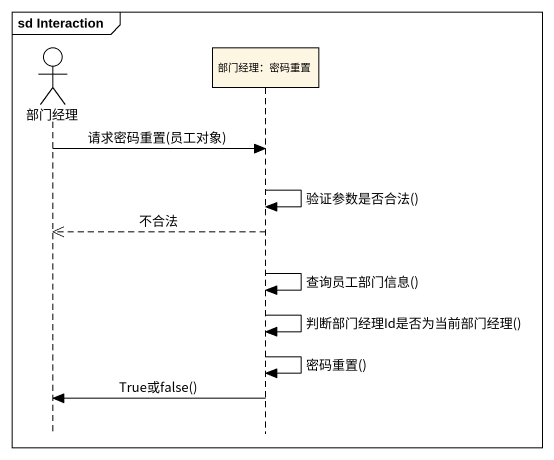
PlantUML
@startuml
mainframe sd Interaction
hide footbox
actor 部门经理
participant "部门经理：密码重置" as 部门经理_密码重置

部门经理 -> 部门经理_密码重置 : 请求密码重置(员工对象)
部门经理_密码重置 -> 部门经理_密码重置 : 验证参数是否合法()
部门经理_密码重置 -->> 部门经理 : 不合法
部门经理_密码重置 -> 部门经理_密码重置 : 查询员工部门信息()
部门经理_密码重置 -> 部门经理_密码重置 : 判断部门经理Id是否为当前部门经理()
部门经理_密码重置 -> 部门经理_密码重置 : 密码重置()
部门经理_密码重置 -> 部门经理 : True或false()
@enduml
